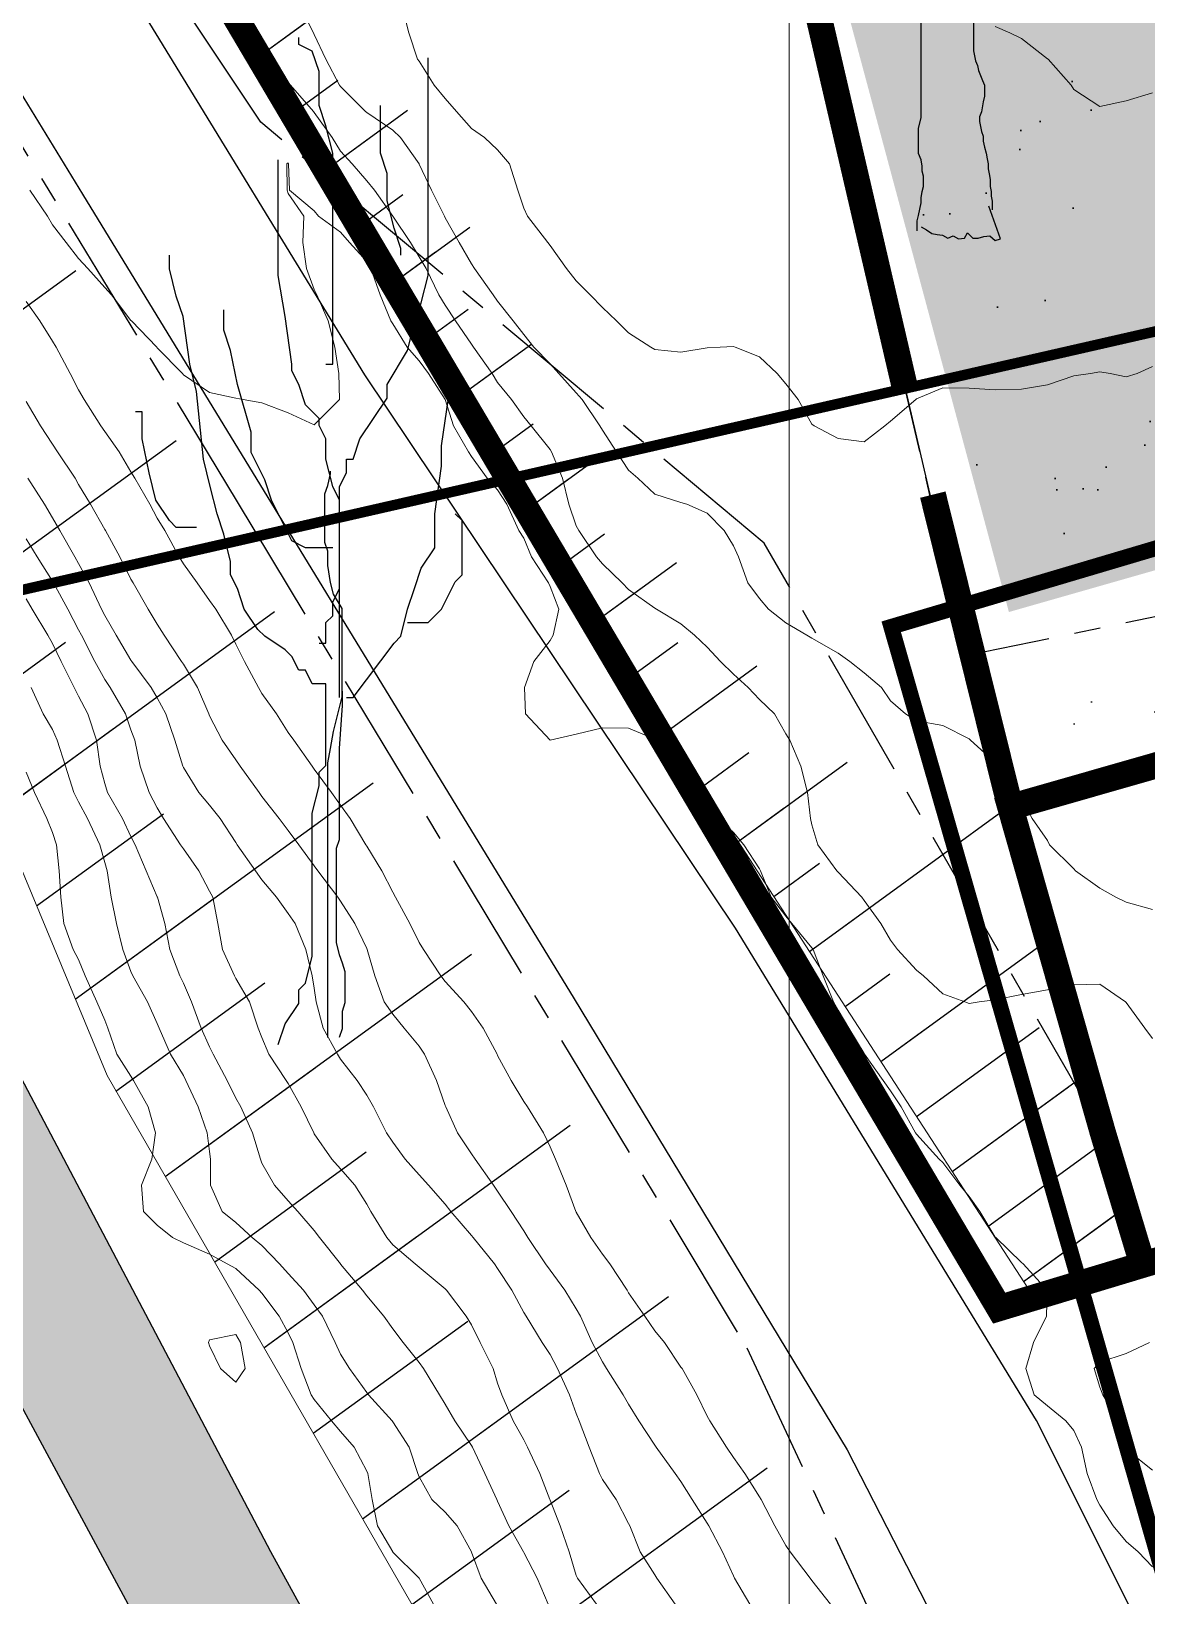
# Model space of a CAD drawing. Header units: centimetres. Extents: x 0 to 642158, y -847 to 649707.
# Drawn here: x 616952.35 to 616973.64, y 621042.91 to 621072.78 of the extents above; entities that cross this region are included whole.
import ezdxf

# ---------------------------------------------------------------- set-up
doc = ezdxf.new("R2010")
doc.units = ezdxf.units.CM
doc.header["$MEASUREMENT"] = 0
doc.linetypes.add('ACAD_ISO08W100', pattern=[36, 24, -3, 6, -3])
doc.linetypes.add('CENTERX2', pattern=[4, 2.5, -0.5, 0.5, -0.5])
for name, color, linetype, lineweight in [('GEO_batiment_C', 7, 'Continuous', 0), ('MEV_environnement_V', 7, 'Continuous', 20), ('MEV_grille', 254, 'Continuous', 9), ('MEV_layout inondation', 5, 'Continuous', 15), ('MEV_legende 500e', 7, 'Continuous', 9), ('MEV_schema paysager_V', 7, 'Continuous', 20), ('MEV_vegetal_V', 7, 'Continuous', 25), ('WAL_topographie 0.5', 253, 'Continuous', 20)]:
    doc.layers.add(name, color=color, linetype=linetype, lineweight=lineweight)
doc.layers.add('MEV_schema paysager_Ha', color=7, linetype='Continuous', lineweight=25, transparency=0.13)
doc.layers.add('SPW_parcellaire cadastral', color=7, linetype='CENTERX2', lineweight=25, true_color=0xff0542)
doc.layers.add('XREF_SPW orthophoto A0 500e', color=7, linetype='Continuous')
picture_1 = doc.add_image_def('image2.png', size_in_pixel=(6614, 11023))

# ---------------------------------------------------------------- blocks, each defined once
blk = doc.blocks.new('A$C9163f4b8')
blk.add_line((10.055, 98.058), (10.055, 98.058))
blk = doc.blocks.new('hetres')
at = {"layer": 'MEV_vegetal_V'}
for points in [[(-0.511, 0.06), (-0.511, 0.27), (-0.485, 0.375), (-0.432, 0.637), (-0.432, 0.742), (-0.406, 0.874), (-0.38, 0.979), (-0.38, 1.189), (-0.406, 1.294), (-0.406, 1.399), (-0.432, 1.53), (-0.485, 1.661), (-0.485, 2.186), (-0.432, 2.396), (-0.432, 4.392)], [(0.652, 4.692), (0.652, 3.779), (0.673, 3.678), (0.693, 3.576), (0.734, 3.475), (0.754, 3.373), (0.795, 3.272), (0.835, 3.17), (0.876, 3.069), (0.876, 2.846), (0.855, 2.724), (0.815, 2.521), (0.774, 2.419), (0.774, 2.318), (0.795, 2.217), (0.815, 2.115), (0.855, 2.014), (0.855, 1.912), (0.876, 1.79), (0.916, 1.669), (0.937, 1.547), (0.957, 1.445), (0.957, 1.344), (0.977, 1.242), (0.998, 1.121), (0.998, 0.979), (1.018, 0.877), (1.018, 0.776), (1.038, 0.674), (1.038, 0.492)], [(-0.43, 0.145), (-0.32, 0.082), (-0.209, 0.004), (-0.099, -0.012), (0.011, -0.028), (0.121, -0.091), (0.232, -0.044), (0.342, -0.107), (0.468, -0.091), (0.531, 0.019), (0.641, -0.091), (0.751, -0.091), (0.862, -0.059), (0.988, -0.044), (1.098, -0.138), (1.208, -0.107), (0.972, 0.57)]]:
    blk.add_lwpolyline(points, dxfattribs=at)
blk = doc.blocks.new('legende vegetal')
at = {"layer": 'MEV_vegetal_V'}
for points in [[(616957.874, 621066.234), (616958.004, 621066.234), (616958.004, 621070.261), (616957.874, 621070.78), (616957.744, 621071.17), (616957.744, 621071.819), (616957.614, 621072.209), (616957.355, 621072.338), (616957.355, 621072.469)], [(616957.744, 621060.909), (616957.874, 621060.909), (616957.874, 621061.299), (616958.004, 621061.429), (616958.004, 621061.688), (616958.134, 621061.948), (616958.134, 621063.896), (616958.264, 621064.156), (616958.264, 621064.416), (616958.394, 621064.416), (616958.524, 621064.806), (616959.043, 621065.585), (616959.043, 621065.845), (616959.433, 621066.494), (616959.563, 621067.013), (616959.693, 621067.403), (616959.823, 621067.923), (616959.823, 621072.079)], [(616959.303, 621068.312), (616959.303, 621068.442), (616959.174, 621068.832), (616959.043, 621069.351), (616959.043, 621069.871), (616958.914, 621070.261), (616958.914, 621071.17)], [(616958.134, 621059.87), (616958.134, 621063.637), (616958.004, 621063.896), (616957.874, 621064.416), (616957.874, 621064.806), (616957.744, 621065.065), (616957.744, 621065.195), (616957.484, 621065.455), (616957.355, 621065.845), (616957.224, 621066.104), (616957.224, 621066.234), (616957.095, 621067.143), (616956.965, 621067.923), (616956.965, 621070.131)], [(616956.965, 621053.246), (616957.095, 621053.636), (616957.355, 621054.025), (616957.355, 621054.285), (616957.484, 621054.415), (616957.614, 621054.934), (616957.614, 621057.662), (616957.744, 621058.182), (616957.744, 621058.441), (616957.874, 621058.571), (616957.874, 621060.13), (616957.614, 621060.13), (616957.484, 621060.389), (616957.355, 621060.389), (616957.224, 621060.649), (616957.095, 621060.779), (616956.705, 621061.039), (616956.575, 621061.169), (616956.315, 621061.558), (616956.185, 621061.948), (616956.055, 621062.208), (616956.055, 621062.468), (616955.925, 621062.987), (616955.795, 621063.377), (616955.665, 621063.896), (616955.536, 621064.416), (616955.405, 621065.714), (616955.275, 621066.234), (616955.146, 621067.143), (616955.016, 621067.533), (616954.886, 621068.052), (616954.886, 621068.312)], [(616958.004, 621062.727), (616957.484, 621062.727), (616957.224, 621062.857), (616957.095, 621063.117), (616956.835, 621063.637), (616956.705, 621064.026), (616956.445, 621064.546), (616956.445, 621064.935), (616956.185, 621065.845), (616956.055, 621066.494), (616955.925, 621066.883), (616955.925, 621067.273)], [(616958.264, 621059.87), (616958.394, 621059.87), (616959.174, 621060.909), (616959.303, 621061.039), (616959.433, 621061.558), (616959.563, 621061.948), (616959.693, 621062.338), (616959.953, 621062.727), (616959.953, 621063.377), (616960.083, 621064.286), (616960.083, 621064.676), (616960.213, 621065.585), (616960.213, 621065.975)], [(616955.405, 621063.117), (616955.016, 621063.117), (616954.886, 621063.247), (616954.626, 621063.637), (616954.496, 621064.156), (616954.366, 621064.806), (616954.366, 621065.325), (616954.236, 621065.325)], [(616957.908, 621053.381), (616957.908, 621058.623), (616957.963, 621058.896), (616958.017, 621059.223), (616958.181, 621059.879), (616958.181, 621061.571), (616958.017, 621061.844), (616957.963, 621062.062), (616957.908, 621062.39), (616957.908, 621062.663), (616957.853, 621062.827), (616957.853, 621063.755), (616957.908, 621063.919), (616957.963, 621064.137), (616957.963, 621064.192)], [(616959.433, 621061.299), (616959.823, 621061.299), (616959.953, 621061.429), (616960.083, 621061.558), (616960.343, 621062.078), (616960.473, 621062.208), (616960.473, 621063.247), (616960.343, 621063.377)], [(616958.181, 621059.988), (616958.181, 621059.714), (616958.127, 621058.896), (616958.127, 621057.149), (616958.072, 621056.985), (616958.072, 621055.183), (616958.127, 621054.965), (616958.181, 621054.801), (616958.236, 621054.637), (616958.236, 621054.037), (616958.181, 621053.873), (616958.181, 621053.545), (616958.127, 621053.381)]]:
    blk.add_lwpolyline(points, dxfattribs=at)
at = {"layer": 'MEV_vegetal_V', "xscale": 0.9237683820401289, "yscale": 0.9237683820401289, "zscale": 0.9237683820401289}
blk.add_blockref('hetres', (616969.635, 621068.722), dxfattribs=at)
blk = doc.blocks.new('*U112')
at = {"layer": 'MEV_grille', "transparency": 33554687}
blk.add_lwpolyline([(0, 1825.476), (0, -1825.476)], dxfattribs=at)
blk = doc.blocks.new('*U113')
at = {"layer": 'MEV_grille', "color": 0, "linetype": 'ByBlock', "lineweight": -2, "transparency": 16777216}
blk.add_blockref('*U112', (1600, 0), dxfattribs=at)

msp = doc.modelspace()

# ---------------------------------------------------------------- linework, layer by layer
at = {"layer": 'MEV_environnement_V', "const_width": 0.5}
msp.add_lwpolyline([(616955.933, 621119.238), (616966.235, 621077.979), (616969.007, 621066.058)], dxfattribs=at)
at = {"layer": 'WAL_topographie 0.5'}
for points in [[(616952.25, 621067.621), (616952.508, 621067.25), (616952.75, 621066.867), (616952.824, 621066.75), (616953.089, 621066.25), (616953.25, 621065.936), (616953.359, 621065.75), (616953.676, 621065.25), (616953.75, 621065.139), (616954.024, 621064.75), (616954.25, 621064.368), (616954.321, 621064.25), (616954.61, 621063.75), (616954.75, 621063.485), (616954.894, 621063.25), (616955.167, 621062.75), (616955.25, 621062.615), (616955.514, 621062.25), (616955.75, 621061.914), (616955.873, 621061.75), (616956.172, 621061.25), (616956.25, 621061.081), (616956.418, 621060.75), (616956.685, 621060.25), (616956.75, 621060.138), (616957.026, 621059.75), (616957.25, 621059.395), (616957.361, 621059.25), (616957.711, 621058.75), (616957.75, 621058.697), (616958.08, 621058.25), (616958.25, 621058.008), (616958.436, 621057.75), (616958.734, 621057.25), (616958.75, 621057.223), (616959.04, 621056.75), (616959.25, 621056.344), (616959.299, 621056.25), (616959.571, 621055.75), (616959.75, 621055.385), (616959.835, 621055.25), (616960.163, 621054.75), (616960.25, 621054.642), (616960.605, 621054.25), (616960.75, 621054.066), (616960.971, 621053.75), (616961.239, 621053.25), (616961.25, 621053.226), (616961.509, 621052.75), (616961.75, 621052.349), (616961.817, 621052.25), (616962.128, 621051.75), (616962.25, 621051.486), (616962.354, 621051.25), (616962.557, 621050.75), (616962.743, 621050.25), (616962.75, 621050.234), (616963.027, 621049.75), (616963.25, 621049.432), (616963.393, 621049.25), (616963.722, 621048.75), (616963.75, 621048.699), (616964.061, 621048.25), (616964.25, 621047.973), (616964.435, 621047.75), (616964.75, 621047.28), (616964.77, 621047.25), (616965.051, 621046.75), (616965.25, 621046.344), (616965.299, 621046.25), (616965.622, 621045.75), (616965.75, 621045.55), (616965.972, 621045.25), (616966.25, 621044.805), (616966.284, 621044.75), (616966.542, 621044.25), (616966.75, 621043.872), (616966.835, 621043.75), (616967.218, 621043.25), (616967.25, 621043.207), (616967.604, 621042.75)], [(616952.25, 621065.711), (616952.525, 621065.25), (616952.75, 621064.897), (616952.849, 621064.75), (616953.183, 621064.25), (616953.25, 621064.131), (616953.478, 621063.75), (616953.75, 621063.268), (616953.761, 621063.25), (616954.038, 621062.75), (616954.25, 621062.321), (616954.289, 621062.25), (616954.578, 621061.75), (616954.75, 621061.459), (616954.883, 621061.25), (616955.216, 621060.75), (616955.25, 621060.698), (616955.518, 621060.25), (616955.735, 621059.75), (616955.75, 621059.712), (616955.991, 621059.25), (616956.25, 621058.87), (616956.336, 621058.75), (616956.694, 621058.25), (616956.75, 621058.173), (616957.079, 621057.75), (616957.25, 621057.524), (616957.455, 621057.25), (616957.75, 621056.85), (616957.82, 621056.75), (616958.199, 621056.25), (616958.25, 621056.177), (616958.526, 621055.75), (616958.75, 621055.268), (616958.759, 621055.25), (616958.905, 621054.75), (616959.082, 621054.25), (616959.25, 621054.017), (616959.467, 621053.75), (616959.75, 621053.403), (616959.856, 621053.25), (616960.085, 621052.75), (616960.25, 621052.273), (616960.258, 621052.25), (616960.482, 621051.75), (616960.75, 621051.35), (616960.818, 621051.25), (616961.17, 621050.75), (616961.25, 621050.64), (616961.509, 621050.25), (616961.75, 621049.881), (616961.826, 621049.75), (616962.165, 621049.25), (616962.25, 621049.129), (616962.536, 621048.75), (616962.75, 621048.392), (616962.831, 621048.25), (616963.057, 621047.75), (616963.25, 621047.377), (616963.33, 621047.25), (616963.648, 621046.75), (616963.75, 621046.572), (616963.944, 621046.25), (616964.25, 621045.789), (616964.276, 621045.75), (616964.641, 621045.25), (616964.75, 621045.095), (616964.964, 621044.75), (616965.25, 621044.301), (616965.284, 621044.25), (616965.541, 621043.75), (616965.75, 621043.292), (616965.772, 621043.25), (616966.063, 621042.75)], [(616952.278, 621064.25), (616952.6, 621063.75), (616952.75, 621063.49), (616952.89, 621063.25), (616953.178, 621062.75), (616953.25, 621062.618), (616953.452, 621062.25), (616953.689, 621061.75), (616953.75, 621061.628), (616953.967, 621061.25), (616954.25, 621060.775), (616954.268, 621060.75), (616954.636, 621060.25), (616954.75, 621060.057), (616954.918, 621059.75), (616955.084, 621059.25), (616955.238, 621058.75), (616955.25, 621058.723), (616955.548, 621058.25), (616955.75, 621058.004), (616955.955, 621057.75), (616956.25, 621057.294), (616956.279, 621057.25), (616956.627, 621056.75), (616956.75, 621056.579), (616957.027, 621056.25), (616957.25, 621055.938), (616957.382, 621055.75), (616957.591, 621055.25), (616957.709, 621054.75), (616957.75, 621054.51), (616957.787, 621054.25), (616957.918, 621053.75), (616958.193, 621053.25), (616958.25, 621053.157), (616958.566, 621052.75), (616958.75, 621052.472), (616958.883, 621052.25), (616959.13, 621051.75), (616959.25, 621051.576), (616959.485, 621051.25), (616959.75, 621050.952), (616959.93, 621050.75), (616960.25, 621050.387), (616960.357, 621050.25), (616960.75, 621049.793), (616960.783, 621049.75), (616961.187, 621049.25), (616961.25, 621049.163), (616961.522, 621048.75), (616961.75, 621048.321), (616961.792, 621048.25), (616962.103, 621047.75), (616962.25, 621047.52), (616962.396, 621047.25), (616962.624, 621046.75), (616962.75, 621046.393), (616962.806, 621046.25), (616962.997, 621045.75), (616963.195, 621045.25), (616963.25, 621045.134), (616963.514, 621044.75), (616963.75, 621044.291), (616963.773, 621044.25), (616963.971, 621043.75), (616964.25, 621043.31), (616964.287, 621043.25), (616964.639, 621042.75)], [(616952.25, 621063.091), (616952.46, 621062.75), (616952.75, 621062.286), (616952.771, 621062.25), (616953.043, 621061.75), (616953.25, 621061.353), (616953.303, 621061.25), (616953.56, 621060.75), (616953.75, 621060.408), (616953.852, 621060.25), (616954.145, 621059.75), (616954.25, 621059.447), (616954.322, 621059.25), (616954.426, 621058.75), (616954.598, 621058.25), (616954.75, 621057.958), (616954.873, 621057.75), (616955.196, 621057.25), (616955.25, 621057.171), (616955.546, 621056.75), (616955.75, 621056.367), (616955.81, 621056.25), (616955.91, 621055.75), (616955.997, 621055.25), (616956.225, 621054.75), (616956.25, 621054.697), (616956.51, 621054.25), (616956.68, 621053.75), (616956.75, 621053.574), (616956.881, 621053.25), (616957.213, 621052.75), (616957.25, 621052.692), (616957.5, 621052.25), (616957.738, 621051.75), (616957.75, 621051.729), (616958.085, 621051.25), (616958.25, 621051.065), (616958.525, 621050.75), (616958.75, 621050.39), (616958.832, 621050.25), (616959.132, 621049.75), (616959.25, 621049.615), (616959.673, 621049.25), (616959.75, 621049.184), (616960.25, 621048.774), (616960.272, 621048.75), (616960.649, 621048.25), (616960.75, 621048.088), (616960.919, 621047.75), (616961.164, 621047.25), (616961.25, 621046.974), (616961.329, 621046.75), (616961.549, 621046.25), (616961.75, 621045.889), (616961.821, 621045.75), (616962.055, 621045.25), (616962.246, 621044.75), (616962.25, 621044.74), (616962.443, 621044.25), (616962.613, 621043.75), (616962.75, 621043.302), (616962.772, 621043.25), (616963.137, 621042.75)], [(616952.25, 621061.944), (616952.365, 621061.75), (616952.661, 621061.25), (616952.75, 621061.092), (616952.915, 621060.75), (616953.162, 621060.25), (616953.25, 621060.089), (616953.424, 621059.75), (616953.593, 621059.25), (616953.664, 621058.75), (616953.75, 621058.422), (616953.803, 621058.25), (616954.087, 621057.75), (616954.25, 621057.407), (616954.331, 621057.25), (616954.542, 621056.75), (616954.75, 621056.255), (616954.753, 621056.25), (616954.895, 621055.75), (616954.991, 621055.25), (616955.185, 621054.75), (616955.25, 621054.607), (616955.407, 621054.25), (616955.592, 621053.75), (616955.75, 621053.396), (616955.821, 621053.25), (616956.084, 621052.75), (616956.25, 621052.412), (616956.349, 621052.25), (616956.572, 621051.75), (616956.72, 621051.25), (616956.75, 621051.174), (616956.993, 621050.75), (616957.25, 621050.456), (616957.434, 621050.25), (616957.75, 621049.885), (616957.846, 621049.75), (616958.247, 621049.25), (616958.25, 621049.246), (616958.671, 621048.75), (616958.75, 621048.639), (616959.077, 621048.25), (616959.25, 621048.008), (616959.449, 621047.75), (616959.75, 621047.367), (616959.834, 621047.25), (616960.137, 621046.75), (616960.25, 621046.57), (616960.431, 621046.25), (616960.75, 621045.784), (616960.772, 621045.75), (616961.005, 621045.25), (616961.236, 621044.75), (616961.25, 621044.722), (616961.462, 621044.25), (616961.742, 621043.75), (616961.75, 621043.739), (616962.005, 621043.25), (616962.213, 621042.75)], [(616952.342, 621060.25), (616952.576, 621059.75), (616952.75, 621059.448), (616952.843, 621059.25), (616952.998, 621058.75), (616953.157, 621058.25), (616953.25, 621058.072), (616953.417, 621057.75), (616953.657, 621057.25), (616953.75, 621056.911), (616953.793, 621056.75), (616953.872, 621056.25), (616953.973, 621055.75), (616954.096, 621055.25), (616954.25, 621054.832), (616954.283, 621054.75), (616954.564, 621054.25), (616954.75, 621053.836), (616954.785, 621053.75), (616955.006, 621053.25), (616955.25, 621052.843), (616955.3, 621052.75), (616955.532, 621052.25), (616955.707, 621051.75), (616955.75, 621051.393), (616955.767, 621051.25), (616955.767, 621050.75), (616955.992, 621050.25), (616956.25, 621050.04), (616956.565, 621049.75), (616956.75, 621049.601), (616957.086, 621049.25), (616957.25, 621049.065), (616957.545, 621048.75), (616957.75, 621048.469), (616957.906, 621048.25), (616958.15, 621047.75), (616958.25, 621047.526), (616958.421, 621047.25), (616958.75, 621046.793), (616958.784, 621046.75), (616959.236, 621046.25), (616959.25, 621046.233), (616959.562, 621045.75), (616959.728, 621045.25), (616959.75, 621045.183), (616959.993, 621044.75), (616960.25, 621044.511), (616960.48, 621044.25), (616960.749, 621043.75), (616960.75, 621043.746), (616960.938, 621043.25), (616961.228, 621042.75)], [(616952.25, 621058.638), (616952.407, 621058.25), (616952.645, 621057.75), (616952.75, 621057.487), (616952.827, 621057.25), (616952.88, 621056.75), (616952.908, 621056.25), (616952.969, 621055.75), (616953.146, 621055.25), (616953.25, 621055.06), (616953.372, 621054.75), (616953.601, 621054.25), (616953.75, 621053.903), (616953.806, 621053.75), (616953.98, 621053.25), (616954.25, 621052.834), (616954.3, 621052.75), (616954.577, 621052.25), (616954.718, 621051.75), (616954.649, 621051.25), (616954.453, 621050.75), (616954.491, 621050.25), (616954.75, 621049.986), (616955.045, 621049.75), (616955.25, 621049.65), (616955.75, 621049.434), (616956.085, 621049.25), (616956.25, 621049.161), (616956.699, 621048.75), (616956.75, 621048.692), (616957.079, 621048.25), (616957.25, 621047.933), (616957.342, 621047.75), (616957.498, 621047.25), (616957.69, 621046.75), (616957.75, 621046.66), (616958.077, 621046.25), (616958.25, 621046.05), (616958.51, 621045.75), (616958.75, 621045.295), (616958.771, 621045.25), (616958.853, 621044.75), (616958.959, 621044.25), (616959.246, 621043.75), (616959.25, 621043.745), (616959.75, 621043.25), (616959.75, 621043.25), (616960.028, 621042.75)], [(616956.429, 621047.25), (616956.25, 621046.993), (616955.961, 621047.25), (616955.75, 621047.682), (616955.731, 621047.75), (616955.75, 621047.799), (616956.25, 621047.903), (616956.34, 621047.75), (616956.429, 621047.25)]]:
    msp.add_lwpolyline(points, dxfattribs=at)

# ---------------------------------------------------------------- pictures from other files: only their frames are drawn
image = msp.add_image(picture_1, insert=(616830.845, 620745.783), size_in_units=(429.466, 715.756), dxfattribs=dict(brightness=75))
image.dxf.flags = 7

# ---------------------------------------------------------------- next in the draw order: wipeouts: each hides what was drawn before it
msp.add_wipeout([(616970.725, 621058.078), (616976.551, 621059.816), (616979.173, 621050.828), (617003.962, 621058.217), (617002.93, 621062.013), (617017.746, 621065.982), (617017.599, 621068.996), (617018.689, 621069.026), (617015.035, 621082.757), (617021.471, 621084.207), (617023.543, 621075.819), (617017.722, 621074.351), (617019.19, 621069.082), (617039.016, 621069.277), (617051.92, 621070.219), (617052.746, 621057.949), (617055.418, 621058.121), (617056.67, 621044.451), (617054.226, 621044.233), (617062.131, 621016.543), (617027.393, 621006.225), (617026.476, 621009.473), (617019.532, 621007.273), (617020.502, 621004.156), (616988.43, 620994.994), (616983.128, 621015.156), (616975.418, 621044.848), (616974.335, 621049.238), (616973.452, 621048.957), (616973.031, 621050.341)]).dxf.layer = 'XREF_SPW orthophoto A0 500e'

# ---------------------------------------------------------------- next in the draw order: hatches: boundary and pattern name
at = {"layer": 'MEV_schema paysager_Ha', "true_color": 0xffffff, "transparency": 33554687}
h = msp.add_hatch(color=7, dxfattribs=at)
h.dxf.hatch_style = 1
h.paths.add_polyline_path([(617076.957, 620775.289), (617077.201, 620777.105), (617077.126, 620779.957), (617075.099, 620784.986), (617072.172, 620790.466), (617067.368, 620798.797), (617064.065, 620804.577), (617056.243, 620818.296), (617050.046, 620830.95), (617047.611, 620836.834), (617045.379, 620844.037), (617042.362, 620852.742), (617037.909, 620861.649), (617028.342, 620880.123), (617020.095, 620896.123), (617010.198, 620916.411), (617002.446, 620933.73), (616993.044, 620956.493), (616983.642, 620978.596), (616973.25, 621002.678), (616968.962, 621012.244), (616965.663, 621021.976), (616955.436, 621040.45), (616945.21, 621059.419), (616940.921, 621068.986), (616935.478, 621077.398), (616927.231, 621088.119), (616919.756, 621098.032), (616908.594, 621115.419), (616899.05, 621136.883), (616888.424, 621173.846), (616877.62, 621211.722), (616864.401, 621250.858), (616862.596, 621274.031), (616860.047, 621301.222), (616858.914, 621326.713), (616859.197, 621346.539), (616860.896, 621376.279), (616861.463, 621404.886), (616860.613, 621429.244), (616859.48, 621444.822), (616854.948, 621465.215), (616849, 621490.706), (616837.671, 621532.058), (616829.74, 621571.711), (616822.943, 621588.705), (616820.394, 621592.954), (616812.463, 621606.549), (616808.781, 621634.306), (616806.798, 621652.15), (616807.931, 621670.56), (616809.064, 621685.289), (616812.18, 621684.156), (616809.914, 621652.433), (616812.18, 621634.873), (616813.879, 621615.896), (616816.995, 621605.7), (616822.943, 621593.52), (616829.174, 621581.341), (616832.006, 621572.561), (616837.954, 621544.521), (616851.266, 621492.689), (616857.498, 621468.614), (616860.896, 621451.903), (616862.879, 621435.758), (616864.295, 621409.984), (616863.729, 621378.545), (616862.029, 621341.724), (616862.313, 621319.632), (616865.428, 621273.181), (616866.561, 621255.621), (616870.995, 621241.549), (616880.863, 621212.431), (616888.067, 621186.88), (616893.901, 621167.537), (616903.21, 621136.7), (616913.794, 621113.645), (616922.701, 621099.354), (616933.688, 621085.113), (616938.674, 621078.225), (616946.15, 621064.154), (616956.913, 621043.761), (616966.26, 621026.766), (616969.942, 621016.853), (616981.555, 620991.079), (616995.15, 620956.807), (617005.346, 620932.732), (617016.676, 620908.941), (617026.306, 620890.247), (617038.202, 620866.455), (617044.999, 620853.993), (617049.248, 620839.831), (617054.346, 620826.519), (617065.959, 620806.409), (617077.565, 620785.227), (617080.472, 620780.563), (617081.622, 620779.211), (617083.041, 620778.332)])
at = {"layer": 'MEV_schema paysager_Ha', "transparency": 33554687}
h = msp.add_hatch(dxfattribs=at)
h.set_pattern_fill('ANSI31', color=60, scale=30, angle=351)
h.paths.add_polyline_path([(616875.009, 621239.839), (616881.874, 621229.81), (616886.45, 621221.893), (616888.914, 621212.275), (616893.321, 621190.809), (616897.189, 621179.05), (616907.993, 621151.58), (616917.109, 621129.424), (616929.889, 621106.642), (616946.16, 621080.317), (616949.697, 621074.039), (616954.461, 621066.102), (616970.722, 621037.835), (616976.752, 621021.411), (616980.026, 621010.154), (616982.854, 620999.006), (616989.654, 620982.876), (616995.508, 620967.769), (616999.131, 620959.573), (617008.258, 620938.09), (617012.245, 620928.983), (617006.707, 620935.343), (617001.767, 620944.62), (616986.247, 620981.031), (616974.528, 621009.365), (616969.536, 621025.48), (616961.782, 621038.985), (616953.793, 621052.843), (616948.624, 621065.291), (616943.572, 621072.338), (616939.46, 621079.501), (616933.339, 621087.695), (616925.21, 621101.403), (616919.298, 621110.267), (616914.617, 621117.983), (616909.523, 621128.986), (616904.832, 621137.752), (616902.895, 621142.645), (616900.855, 621153.449), (616896.267, 621165.681), (616894.227, 621175.466), (616888.652, 621193.859), (616882.864, 621212.223), (616878.837, 621226.562), (616877.632, 621230.778), (616875.619, 621237.576)])
h = msp.add_hatch(dxfattribs=at)
h.set_pattern_fill('ANSI31', color=60, scale=15, angle=351)
h.paths.add_polyline_path([(616875.009, 621239.839), (616880.056, 621228.321), (616883.246, 621219.665), (616885.677, 621210.097), (616891.45, 621190.962), (616895.4, 621178.509), (616904.363, 621150.017), (616913.902, 621126.919), (616927.359, 621104.657), (616942.855, 621079.785), (616947.381, 621071.265), (616954.192, 621058.974), (616967.867, 621036.168), (616973.007, 621021.906), (616975.995, 621012.026), (616979.672, 621000.423), (616985.533, 620986.177), (616992.732, 620968.731), (616997.119, 620959.334), (617006.326, 620938.311), (617012.245, 620928.983), (617006.707, 620935.343), (617001.767, 620944.62), (616986.247, 620981.031), (616974.528, 621009.365), (616969.536, 621025.48), (616961.782, 621038.985), (616953.793, 621052.843), (616948.624, 621065.291), (616943.572, 621072.338), (616939.46, 621079.501), (616933.339, 621087.695), (616925.21, 621101.403), (616919.298, 621110.267), (616914.617, 621117.983), (616909.523, 621128.986), (616904.832, 621137.752), (616902.895, 621142.645), (616900.855, 621153.449), (616896.267, 621165.681), (616894.227, 621175.466), (616888.652, 621193.859), (616882.864, 621212.223), (616878.837, 621226.562), (616877.632, 621230.778), (616875.619, 621237.576)])
h = msp.add_hatch(dxfattribs=at)
h.set_pattern_fill('ANSI31', color=60, scale=20, angle=351)
h.paths.add_polyline_path([(616917.861, 621142.366), (616922.68, 621129.677), (616937.288, 621105.309), (616949.06, 621085.683), (616955.535, 621074.704), (616961.891, 621063.404), (616971.378, 621048.782), (616973.565, 621049.232), (616971.063, 621057.881), (616967.744, 621058.883), (616965.503, 621061.461), (616962.518, 621065.656), (616958.601, 621073.021), (616954.591, 621081.318), (616944.699, 621099.596), (616935.393, 621115.564), (616930.574, 621123.618), (616926.038, 621132.423), (616924.357, 621136.626), (616922.57, 621140.618), (616920.468, 621141.984), (616919.311, 621142.405)])
h = msp.add_hatch(dxfattribs=at)
h.set_pattern_fill('ANSI31', color=60, scale=10, angle=351)
h.paths.add_polyline_path([(616917.861, 621142.366), (616922.68, 621129.677), (616937.288, 621105.309), (616949.06, 621085.683), (616955.535, 621074.704), (616961.891, 621063.404), (616971.378, 621048.782), (616973.43, 621049.682), (616971.65, 621053.765), (616969.42, 621053.723), (616964.974, 621060.687), (616962.174, 621064.856), (616957.937, 621072.314), (616953.525, 621080.252), (616943.245, 621098.559), (616934.264, 621113.689), (616929.106, 621121.915), (616923.655, 621131.4), (616921.828, 621136.533), (616920.293, 621139.562), (616920.468, 621141.984), (616919.311, 621142.405)])
at = {"layer": 'MEV_schema paysager_Ha', "lineweight": 30, "transparency": 33554687}
h = msp.add_hatch(dxfattribs=at)
h.set_pattern_fill('AR-SAND', color=256, scale=2, angle=45)
h.set_pattern_definition([(82.5, (0, 0), (-2.814026368, 2.635854245), [0, -3.04, 0, -3.4, 0, -3.25]), (52.5, (0, 0), (-1.48827502, 6.49395946), [0, -1.64, 0, -2.74, 0, -1.05]), (12.5, (-1.7395, -1.7395), (4.396058546, 4.412064766), [0, -1, 0, -3.6, 0, -4.7]), (2.5, (-1.7395, -1.7395), (3.010084327, 5.492525702), [0, -0.5, 0, -2.36, 0, -2.7])])
h.paths.add_polyline_path([(616992.738, 621091.935), (616964.872, 621084.556), (616971.011, 621061.694), (616998.895, 621069.655)])
h = msp.add_hatch(color=256, dxfattribs=at)
h.dxf.hatch_style = 1
h.set_gradient(color1=(76, 153, 76), tint=1, name='SPHERICAL')
h.paths.add_polyline_path([(616992.738, 621091.935), (616964.872, 621084.556), (616971.011, 621061.694), (616998.895, 621069.655)])
at = {"layer": 'MEV_schema paysager_Ha', "transparency": 33554687}
h = msp.add_hatch(dxfattribs=at)
h.set_pattern_fill('AR-CONC', color=256, angle=45)
h.set_pattern_definition([(95, (0, 0), (5.51551999, 4.62807079), [0.75, -8.25]), (40, (0, 0), (-6.299921674, 4.337681496), [0.6, -6.6]), (145.4514445, (0.4596, 0.386), (-0.784401643, 8.965752213), [0.63740192, -7.01142112]), (91.1842, (-1.414, 1.414), (8.71693388, 6.37613776), [1.125, -12.375]), (141.6356355, (-0.688, 1.946), (-0.27900068, 13.49711668), [0.95610342, -10.5171376]), (36.184164, (-1.414, 1.414), (-0.27900068, 13.49711667), [0.9, -9.90000001]), (66, (-0.3536, 1.768), (7.06771572, 1.373824765), [0.75, -8.25]), (11, (-0.3536, 1.768), (-3.40708593, 6.848084354), [0.6, -6.6]), (116.4514447, (0.2354, 1.882), (3.66062975, 8.221909056), [0.6374019, -7.01142112]), (82.5, (0, 0), (-2.267931853, 2.439898176), [0, -6.52, 0, -6.7, 0, -6.625]), (52.5, (0, 0), (-0.928729422, 4.649094499), [0, -3.82, 0, -6.37, 0, -2.525]), (12.5, (-1.5768, -1.5768), (3.934181673, 3.615207618), [0, -2.5, 0, -7.8, 0, -10.35]), (2.5, (-2.284, -2.284), (3.415899832, 4.831598069), [0, -3.25, 0, -5.18, 0, -7.35])])
h.paths.add_polyline_path([(616970.409, 621060.963), (617017.149, 621074.866), (617017.798, 621072.822), (617001.239, 621067.985), (617003.982, 621058.263), (616979.093, 621050.735), (616976.749, 621059.759), (616971.262, 621058.064)])

# ---------------------------------------------------------------- next in the draw order: linework, layer by layer
for points in [[(616890.959, 621213.024), (616905.657, 621163.442), (616915.478, 621137.177), (616918.331, 621128.721), (616930.292, 621108.228), (616939.202, 621093.67), (616946.947, 621080.099), (616953.326, 621069.67), (616962.71, 621054.308), (616967.923, 621045.7), (616973.475, 621034.879), (616976.694, 621025.181), (616980.085, 621013.721), (616984.727, 620999.055), (616988.811, 620988.842), (616998.458, 620963.636), (617005.585, 620947.723), (617013.167, 620930.996)], [(617002.446, 620933.73), (616993.044, 620956.493), (616983.642, 620978.596), (616973.25, 621002.678), (616968.962, 621012.244), (616965.663, 621021.976), (616955.436, 621040.45), (616945.21, 621059.419), (616940.921, 621068.986), (616935.478, 621077.398), (616927.231, 621088.119), (616919.756, 621098.032), (616908.594, 621115.419), (616899.05, 621136.883), (616888.424, 621173.846)], [(616893.901, 621167.537), (616903.21, 621136.7), (616913.794, 621113.645), (616922.701, 621099.354), (616933.688, 621085.113), (616938.674, 621078.225), (616946.15, 621064.154), (616956.913, 621043.761), (616966.26, 621026.766), (616969.942, 621016.853), (616981.555, 620991.079), (616995.15, 620956.807), (617005.346, 620932.732), (617016.676, 620908.941), (617026.306, 620890.247), (617038.202, 620866.455), (617044.999, 620853.993), (617049.248, 620839.831), (617054.346, 620826.519), (617065.959, 620806.409), (617077.565, 620785.227)], [(617016.633, 620934.812), (617010.519, 620947.98), (617007.218, 620955.828), (617006.52, 620959.235), (617008.724, 620965.501), (617011.045, 620971.651), (617007.564, 620972.231), (617005.823, 620968.054), (617003.619, 620966.545), (617001.598, 620966.976), (616999.404, 620970.346), (616997.314, 620975.329), (616990.674, 620989.94), (616988.455, 620995.107), (616984.724, 621008.064), (616980.876, 621022.122), (616977.147, 621035.06), (616971.536, 621046.26), (616965.791, 621055.661), (616958.713, 621066.221), (616954.469, 621073.158)]]:
    msp.add_lwpolyline(points)
at = {"layer": 'MEV_environnement_V', "const_width": 0.5}
for points in [[(616917.657, 621142.852), (616922.015, 621129.556), (616925.782, 621124.095), (616953.289, 621078.043), (616970.825, 621048.405), (616974.288, 621049.45)], [(616969.558, 621063.935), (616971.038, 621057.969)], [(616973.565, 621049.232), (616972.804, 621051.755), (616971.038, 621057.969), (616976.404, 621059.506), (616978.443, 621052.383), (616978.91, 621050.752)]]:
    msp.add_lwpolyline(points, dxfattribs=at)
at = {"layer": 'MEV_layout inondation', "const_width": 0.2}
msp.add_lwpolyline([(616805.513, 621043.508), (616905.775, 621054.403), (616926.218, 621056.194), (617038.256, 621081.755), (617058.189, 621088.219), (617087.251, 621091.263), (617092.888, 621091.636), (617110.876, 621087.3), (617135.893, 621084.476), (617163.198, 621072.152), (617173.701, 621069.99), (617233.162, 621073.07), (617279.62, 621037.923)], dxfattribs=at)
at = {"layer": 'MEV_legende 500e', "color": 100, "linetype": 'ACAD_ISO08W100', "ltscale": 0.2, "const_width": 0.3}
msp.add_lwpolyline([(617000.131, 620971.141), (617079.16, 620994.025), (617081.458, 620967.714), (617102.868, 620969.573), (617100.046, 620999.925), (617094.813, 620999.536), (617093.198, 621020.522), (617102.686, 621023.405), (617101.526, 621042.843), (617078.512, 621041.273), (617066.616, 621084.78), (617029.316, 621080.67), (617016.854, 621075.678), (616968.764, 621061.412), (616987.781, 620995.188)], close=True, dxfattribs=at)
at = {"layer": 'MEV_schema paysager_V', "color": 60}
msp.add_lwpolyline([(617012.245, 620928.983), (617006.707, 620935.343), (617001.767, 620944.62), (616986.247, 620981.031), (616974.528, 621009.365), (616969.536, 621025.48), (616961.782, 621038.985), (616953.793, 621052.843), (616948.624, 621065.291), (616943.572, 621072.338), (616939.46, 621079.501), (616933.339, 621087.695), (616925.21, 621101.403), (616919.298, 621110.267), (616914.617, 621117.983), (616909.523, 621128.986), (616904.832, 621137.752), (616902.895, 621142.645), (616900.855, 621153.449), (616896.267, 621165.681)], dxfattribs=at)
at = {"layer": 'MEV_schema paysager_V'}
msp.add_lwpolyline([(616918.239, 621142.376), (616917.861, 621142.366), (616922.68, 621129.677), (616937.288, 621105.309), (616949.06, 621085.683), (616955.535, 621074.704), (616961.891, 621063.404), (616971.378, 621048.782), (616973.251, 621049.137)], dxfattribs=at)
at = {"layer": 'SPW_parcellaire cadastral'}
for points in [[(616890.69, 621210.508), (616901.351, 621171.858), (616917.917, 621128.693), (616934.422, 621099.917), (616956.278, 621063.795), (616966.005, 621047.649), (616972.661, 621033.385), (616986.247, 620994.34), (616997.161, 620964.756), (617007.16, 620943.302), (617040.432, 620860.63), (617055.251, 620825.321), (617059.419, 620816.807), (617066.122, 620806.324), (617073.9, 620794.216)], [(616991.404, 621171.223), (617016.951, 621076.482), (617018.912, 621069.259), (617017.534, 621069.286), (617017.689, 621067.658), (617014.801, 621066.797), (617015.157, 621065.575), (616995.5, 621059.841), (616996.597, 621056.308), (616978.443, 621052.383), (616975.69, 621061.997), (616970.215, 621060.861), (616966.235, 621077.979), (616947.314, 621153.754), (616945.975, 621159.089), (616945.772, 621159.899), (616948.261, 621160.611), (616990.763, 621173.361), (616991.404, 621171.223)], [(616972.804, 621051.755), (616966.338, 621063.008), (616956.729, 621071.044), (616954.424, 621074.499), (616954.698, 621077.626), (616962.746, 621076.21), (616966.235, 621077.979), (616970.215, 621060.861), (616972.804, 621051.755)]]:
    msp.add_lwpolyline(points, dxfattribs=at)
at = {"layer": 'WAL_topographie 0.5'}
for points in [[(616956.3, 621073.25), (616956.662, 621072.75), (616956.75, 621072.597), (616956.936, 621072.25), (616957.25, 621071.805), (616957.293, 621071.75), (616957.734, 621071.25), (616957.75, 621071.229), (616958.089, 621070.75), (616958.25, 621070.489), (616958.47, 621070.25), (616958.75, 621069.923), (616958.897, 621069.75), (616959.25, 621069.252), (616959.251, 621069.25), (616959.585, 621068.75), (616959.75, 621068.478), (616959.883, 621068.25), (616960.13, 621067.75), (616960.25, 621067.549), (616960.445, 621067.25), (616960.75, 621066.807), (616960.791, 621066.75), (616961.146, 621066.25), (616961.25, 621066.076), (616961.515, 621065.75), (616961.75, 621065.418), (616961.893, 621065.25), (616962.25, 621064.796), (616962.277, 621064.75), (616962.486, 621064.25), (616962.61, 621063.75), (616962.75, 621063.339), (616962.797, 621063.25), (616963.138, 621062.75), (616963.25, 621062.613), (616963.626, 621062.25), (616963.75, 621062.123), (616964.25, 621061.769), (616964.281, 621061.75), (616964.75, 621061.471), (616965.011, 621061.25), (616965.25, 621061.024), (616965.508, 621060.75), (616965.75, 621060.507), (616966.03, 621060.25), (616966.25, 621060.024), (616966.537, 621059.75), (616966.75, 621059.368), (616966.831, 621059.25), (616967.037, 621058.75), (616967.167, 621058.25), (616967.221, 621057.75), (616967.25, 621057.63), (616967.364, 621057.25), (616967.727, 621056.75), (616967.75, 621056.725), (616968.203, 621056.25), (616968.25, 621056.189), (616968.569, 621055.75), (616968.75, 621055.43), (616968.887, 621055.25), (616969.25, 621054.857), (616969.381, 621054.75), (616969.75, 621054.404), (616970.167, 621054.25), (616970.25, 621054.223), (616970.446, 621054.25), (616970.75, 621054.291), (616971.25, 621054.395), (616971.75, 621054.484), (616972.25, 621054.577), (616972.75, 621054.591), (616973.239, 621054.25), (616973.25, 621054.242), (616973.608, 621053.75), (616973.75, 621053.552)], [(616957.48, 621073.25), (616957.736, 621072.75), (616957.75, 621072.721), (616957.97, 621072.25), (616958.234, 621071.75), (616958.25, 621071.729), (616958.727, 621071.25), (616958.75, 621071.23), (616959.25, 621070.894), (616959.395, 621070.75), (616959.749, 621070.25), (616959.75, 621070.247), (616959.987, 621069.75), (616960.234, 621069.25), (616960.25, 621069.221), (616960.515, 621068.75), (616960.75, 621068.341), (616960.81, 621068.25), (616961.163, 621067.75), (616961.25, 621067.627), (616961.549, 621067.25), (616961.75, 621066.992), (616961.944, 621066.75), (616962.25, 621066.429), (616962.419, 621066.25), (616962.75, 621065.881), (616962.864, 621065.75), (616963.203, 621065.25), (616963.25, 621065.164), (616963.522, 621064.75), (616963.75, 621064.399), (616963.926, 621064.25), (616964.25, 621063.944), (616964.75, 621063.782), (616964.86, 621063.75), (616965.25, 621063.582), (616965.578, 621063.25), (616965.75, 621062.955), (616965.847, 621062.75), (616966.024, 621062.25), (616966.25, 621061.953), (616966.422, 621061.75), (616966.75, 621061.489), (616967.153, 621061.25), (616967.25, 621061.197), (616967.75, 621060.908), (616967.974, 621060.75), (616968.25, 621060.532), (616968.579, 621060.25), (616968.75, 621060), (616969.037, 621059.75), (616969.25, 621059.619), (616969.75, 621059.529), (616970.25, 621059.27), (616970.276, 621059.25), (616970.75, 621058.82), (616970.822, 621058.75), (616971.184, 621058.25), (616971.25, 621058.123), (616971.458, 621057.75), (616971.75, 621057.331), (616971.786, 621057.25), (616972.25, 621056.789), (616972.284, 621056.75), (616972.75, 621056.423), (616973.051, 621056.25), (616973.25, 621056.157), (616973.75, 621056.017)], [(616959.425, 621073.25), (616959.554, 621072.75), (616959.723, 621072.25), (616959.75, 621072.208), (616960.036, 621071.75), (616960.25, 621071.496), (616960.465, 621071.25), (616960.75, 621070.923), (616961.002, 621070.75), (616961.25, 621070.516), (616961.477, 621070.25), (616961.635, 621069.75), (616961.75, 621069.401), (616961.819, 621069.25), (616962.207, 621068.75), (616962.25, 621068.691), (616962.567, 621068.25), (616962.75, 621068.018), (616963.018, 621067.75), (616963.25, 621067.505), (616963.517, 621067.25), (616963.75, 621067.024), (616964.175, 621066.75), (616964.25, 621066.707), (616964.75, 621066.657), (616965.25, 621066.737), (616965.5, 621066.75), (616965.75, 621066.763), (616965.786, 621066.75), (616966.25, 621066.568), (616966.585, 621066.25), (616966.75, 621066.048), (616966.986, 621065.75), (616967.25, 621065.282), (616967.293, 621065.25), (616967.75, 621065.005), (616968.25, 621064.94), (616968.641, 621065.25), (616968.75, 621065.338), (616969.236, 621065.75), (616969.25, 621065.761), (616969.75, 621065.974), (616970.25, 621065.969), (616970.75, 621065.933), (616971.25, 621065.948), (616971.75, 621066.03), (616972.25, 621066.206), (616972.572, 621066.25), (616972.75, 621066.282), (616972.942, 621066.25), (616973.25, 621066.183), (616973.461, 621066.25), (616973.75, 621066.381)], [(616970.75, 621072.87), (616971.031, 621072.75), (616971.25, 621072.645), (616971.75, 621072.258), (616971.758, 621072.25), (616972.202, 621071.75), (616972.25, 621071.667), (616972.75, 621071.345), (616973.25, 621071.45), (616973.75, 621071.607)], [(616952.316, 621069.75), (616952.654, 621069.25), (616952.75, 621069.086), (616953.013, 621068.75), (616953.25, 621068.442), (616953.424, 621068.25), (616953.75, 621067.889), (616953.875, 621067.75), (616954.25, 621067.26), (616954.259, 621067.25), (616954.742, 621066.75), (616954.75, 621066.74), (616955.231, 621066.25), (616955.25, 621066.223), (616955.75, 621065.882), (616956.25, 621065.777), (616956.393, 621065.75), (616956.75, 621065.688), (616957.25, 621065.497), (616957.75, 621065.269), (616958.231, 621065.75), (616958.217, 621066.25), (616958.143, 621066.75), (616958.015, 621067.25), (616957.795, 621067.75), (616957.75, 621067.85), (616957.602, 621068.25), (616957.529, 621068.75), (616957.552, 621069.25), (616957.25, 621069.683), (616957.231, 621069.75), (616957.225, 621070.25), (616957.25, 621070.27), (616957.257, 621070.25), (616957.279, 621069.75), (616957.75, 621069.355), (616957.832, 621069.25), (616958.25, 621068.948), (616958.423, 621068.75), (616958.75, 621068.385), (616958.828, 621068.25), (616959.007, 621067.75), (616959.209, 621067.25), (616959.25, 621067.198), (616959.52, 621066.75), (616959.75, 621066.487), (616959.931, 621066.25), (616960.25, 621065.75), (616960.25, 621065.75), (616960.408, 621065.25), (616960.692, 621064.75), (616960.75, 621064.663), (616961.049, 621064.25), (616961.25, 621064.027), (616961.427, 621063.75), (616961.653, 621063.25), (616961.75, 621063.106), (616961.896, 621062.75), (616962.22, 621062.25), (616962.25, 621062.184), (616962.418, 621061.75), (616962.307, 621061.25), (616962.25, 621061.15), (616961.938, 621060.75), (616961.761, 621060.25), (616961.779, 621059.75), (616962.25, 621059.25), (616962.75, 621059.36), (616963.25, 621059.483), (616963.75, 621059.478), (616964.25, 621059.266), (616964.273, 621059.25), (616964.75, 621058.848), (616964.825, 621058.75), (616965.1, 621058.25), (616965.25, 621058.025), (616965.462, 621057.75), (616965.75, 621057.486), (616965.953, 621057.25), (616966.25, 621056.792), (616966.267, 621056.75), (616966.474, 621056.25), (616966.75, 621055.887), (616966.866, 621055.75), (616967.25, 621055.282), (616967.271, 621055.25), (616967.464, 621054.75), (616967.664, 621054.25), (616967.75, 621054.09), (616967.952, 621053.75), (616968.25, 621053.264), (616968.257, 621053.25), (616968.608, 621052.75), (616968.75, 621052.556), (616968.952, 621052.25), (616969.227, 621051.75), (616969.25, 621051.723), (616969.681, 621051.25), (616969.75, 621051.183), (616970.076, 621050.75), (616970.25, 621050.534), (616970.456, 621050.25), (616970.75, 621049.761), (616970.76, 621049.75), (616971.25, 621049.274), (616971.283, 621049.25), (616971.743, 621048.75), (616971.73, 621048.25), (616971.482, 621047.75), (616971.337, 621047.25), (616971.496, 621046.75), (616971.75, 621046.538), (616972.101, 621046.25), (616972.25, 621046.067), (616972.397, 621045.75), (616972.506, 621045.25), (616972.689, 621044.75), (616972.75, 621044.641), (616973, 621044.25), (616973.25, 621043.947), (616973.476, 621043.75), (616973.75, 621043.463)], [(616973.697, 621047.75), (616973.25, 621047.538), (616972.75, 621047.37), (616972.636, 621047.25), (616972.75, 621046.894), (616972.805, 621046.75), (616973.104, 621046.25), (616973.237, 621045.75), (616973.25, 621045.714), (616973.75, 621045.308)]]:
    msp.add_lwpolyline(points, dxfattribs=at)

# ---------------------------------------------------------------- next in the draw order: block references
at = {"layer": 'GEO_batiment_C'}
msp.add_blockref('A$C9163f4b8', (616962.755, 620953.704), dxfattribs=at)
at = {"layer": 'MEV_grille', "transparency": 33554687}
msp.add_blockref('*U113', (615366.814, 620593.644), dxfattribs=at)
at = {"layer": 'MEV_vegetal_V'}
msp.add_blockref('legende vegetal', (0.098, 0.193), dxfattribs=at)

doc.saveas('drawing.dxf')
